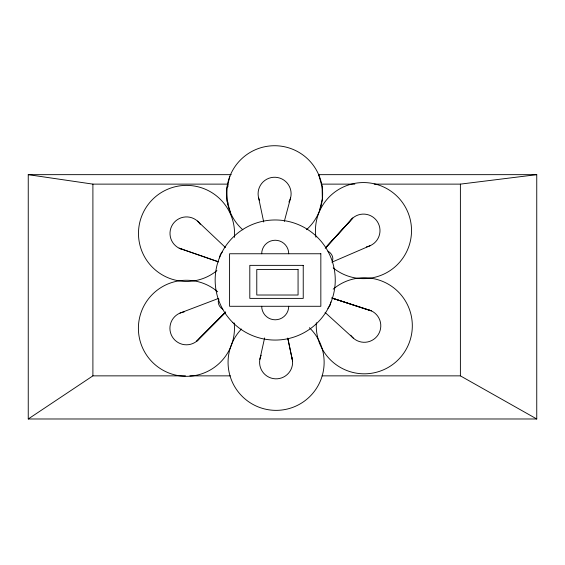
<?xml version="1.0" encoding="UTF-8"?>
<svg xmlns="http://www.w3.org/2000/svg" width="565" height="565" viewBox="0 0 565 565"><rect width="100%" height="100%" fill="white"/><g stroke="black" fill="none" stroke-linecap="round" stroke-linejoin="round"><path stroke-width="0.85" d="M330.878 301.957L329.981 305.46L327.841 308.377M219.46 257.887L220.421 254.398L222.617 251.531M259.865 359.319L264.604 337.919M229.87 176.259L226.862 188.428L227.109 200.971L230.591 213.012M319.338 211.261L322.34 199.092L322.092 186.549L318.611 174.507M284.28 221.508L290.551 198.032M332.326 261.15C334.085 257.365 331.387 252.986 327.983 251.185M218.895 299.132C216.974 302.833 219.481 307.332 222.801 309.281M325.214 248.162L352.807 218.005L325.56 247.873L349.912 221.205A16.512 16.512 0 0 1 377.364 221.657A16.512 16.512 0 0 1 366.438 246.849M225.689 312.071L196.549 341.338L225.435 312.417M225.682 312.078L199.586 338.28A16.512 16.512 0 0 1 172.177 336.627A16.512 16.512 0 0 1 184.19 311.929M231.297 174.656L28.25 174.656L28.25 418.983L92.9 375.859L185.433 375.859M331.902 262.188L370.541 245.528M180.03 313.074L218.549 298.426M374.178 184.126L460.39 184.126L536.75 174.656L536.75 418.983L28.25 418.983M318.695 174.656L536.75 174.656M28.25 174.656L92.9 184.126L227.921 184.126L227.921 186.69M321.181 184.126L354.82 184.126M189.84 375.859L230.379 375.859M322.029 375.859L460.39 375.859L536.75 418.983M331.662 297.91L371.346 310.856L332.058 298.108L367.243 309.535A16.512 16.512 0 0 1 378.169 334.727A16.512 16.512 0 0 1 350.71 335.186M218.196 261.708L179.169 248.212L218.599 261.913M325.073 312.424L353.605 338.379M197.432 221.035L225.47 247.534M258.65 198.032L263.707 221.989M287.882 338.718L292.564 361.035L287.783 338.047M460.39 184.126L460.39 375.859M227.921 202.079L227.921 203.788M92.9 184.126L92.9 375.859M288.722 306.287A13.511 13.511 0 0 1 275.212 319.797A13.511 13.511 0 0 1 261.701 306.287M261.701 253.756A13.511 13.511 0 0 1 275.212 240.245A13.511 13.511 0 0 1 288.722 253.756M242.858 229.814A48.039 48.039 0 0 1 239.871 160.573A48.039 48.039 0 0 1 309.182 160.418A48.039 48.039 0 0 1 306.505 229.673M259.519 200.476A16.512 16.512 0 0 1 275.466 177.269A16.512 16.512 0 0 1 288.899 202.016M333.188 289.174A48.039 48.039 0 0 1 407.577 304.966A48.039 48.039 0 0 1 373.465 372.935A48.039 48.039 0 0 1 316.351 322.721M309.401 327.707A48.039 48.039 0 0 1 310.722 395.627A48.039 48.039 0 0 1 242.802 396.948A48.039 48.039 0 0 1 241.481 329.028M291.667 356.819A16.512 16.512 0 0 1 275.233 378.818A16.512 16.512 0 0 1 261.2 355.223M315.906 237.215A48.039 48.039 0 0 1 369.969 183.004A48.039 48.039 0 0 1 407.57 249.695A48.039 48.039 0 0 1 333.202 267.888M234.164 322.926A48.039 48.039 0 0 1 178.71 375.704A48.039 48.039 0 0 1 142.867 308.052A48.039 48.039 0 0 1 217.68 291.815M216.904 270.621A48.039 48.039 0 0 1 142.832 253.403A48.039 48.039 0 0 1 178.243 186.104A48.039 48.039 0 0 1 234.383 237.406M183.251 249.61A16.512 16.512 0 0 1 172.805 224.213A16.512 16.512 0 0 1 200.264 224.284M320.835 253.756L229.581 253.756L229.581 306.287L320.835 306.287L320.835 253.756M303.236 265.366L249.801 265.366L249.801 298.391L303.236 298.391L303.236 265.366M298.066 269.498L256.778 269.498L256.778 295.015L298.066 295.015L298.066 269.498M232.752 322.481A60.045 60.045 0 0 0 333.209 295.559A60.045 60.045 0 0 0 259.667 222.017A60.045 60.045 0 0 0 232.752 322.481"/></g></svg>
